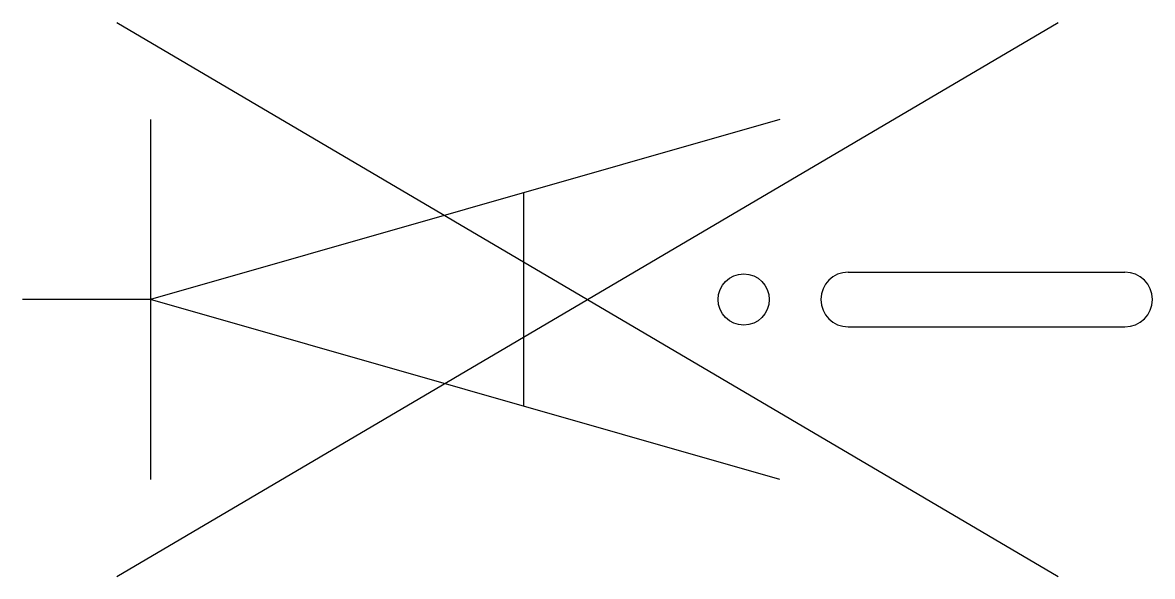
# Model space of a CAD drawing. Header units: metres. Extents: x 0 to 13.2, y -3.2 to 3.2.
import ezdxf

# ---------------------------------------------------------------- set-up
doc = ezdxf.new("R2010")
doc.units = ezdxf.units.M

msp = doc.modelspace()

# ---------------------------------------------------------------- linework, layer by layer
for p, q in [((1.104, 3.245), (12.143, -3.245)), ((1.104, -3.245), (12.143, 3.245)), ((8.878, 2.11), (1.499, 0)), ((1.499, 2.11), (1.499, -2.11)), ((5.878, -1.252), (5.878, 1.252)), ((9.681, 0.321), (12.925, 0.321)), ((1.499, 0), (0, 0)), ((8.878, -2.11), (1.499, 0)), ((9.681, -0.321), (12.925, -0.321))]:
    msp.add_line(p, q)
msp.add_circle((8.455, 0), 0.3)
for centre, start, end in [((9.681, 0), 90, 270), ((12.925, 0), 270, 90)]:
    msp.add_arc(centre, 0.321, start, end)

doc.saveas('drawing.dxf')
